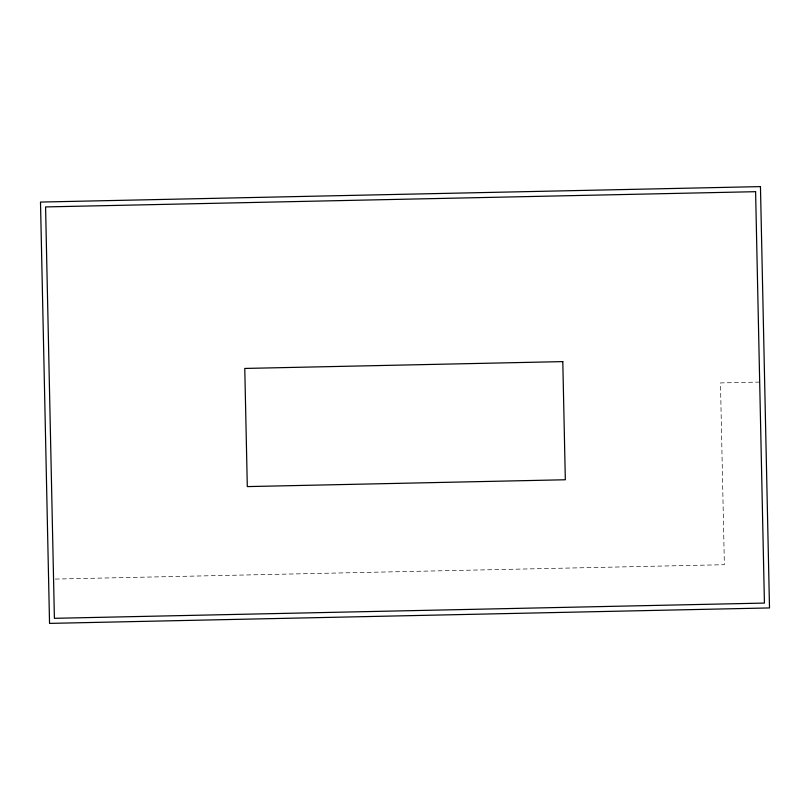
<?xml version="1.0" encoding="UTF-8"?>
<svg xmlns="http://www.w3.org/2000/svg" width="810" height="810" viewBox="0 0 810 810"><rect width="100%" height="100%" fill="white"/><g stroke="black" fill="none" stroke-linecap="round" stroke-linejoin="round"><path stroke-width="0.61" stroke-dasharray="4.05 3.04" d="M759.679 382.077L720.475 382.917L724.373 564.712L54.827 579.079"/><path stroke-width="1.21" d="M760.458 186.614L40.5 202.065L49.542 623.386L769.5 607.935L760.458 186.614M755.598 191.686L45.573 206.925L54.402 618.313L764.427 603.075L755.598 191.686M562.798 361.614L244.772 368.439L247.303 486.597L565.329 479.763L562.798 361.614"/></g></svg>
